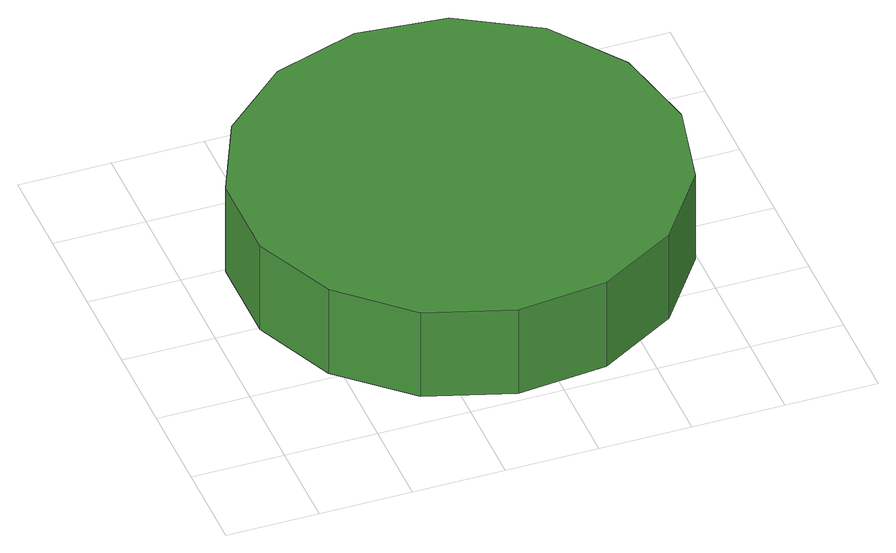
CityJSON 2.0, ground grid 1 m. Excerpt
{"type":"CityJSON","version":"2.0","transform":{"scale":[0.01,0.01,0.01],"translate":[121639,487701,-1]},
"CityObjects":{
"tree1":{"type":"SolitaryVegetationObject","attributes":{"function":"something"},"geometry":[{"type":"MultiSurface","lod":"1","boundaries":[[[0,1,2,3,4,5,6,7,8,9,10,11,12,13,14]],[[15,16,17,18,19,20,21,22,23,24,25,26,27,28,29]],[[0,29,28,1]],[[1,28,27,2]],[[2,27,26,3]],[[3,26,25,4]],[[4,25,24,5]],[[5,24,23,6]],[[6,23,22,7]],[[7,22,21,8]],[[8,21,20,9]],[[9,20,19,10]],[[10,19,18,11]],[[11,18,17,12]],[[12,17,16,13]],[[13,16,15,14]],[[14,15,29,0]]]}]}
},
"vertices":[
[518,247,196],[497,344,196],[439,424,196],[353,474,196],[255,484,196],[161,454,196],[87,387,196],[47,297,196],[47,198,196],[87,108,196],[161,41,196],[255,11,196],[353,21,196],[439,71,196],[497,151,196],[497,151,88],[439,71,88],[353,21,88],[255,11,88],[161,41,88],[87,108,88],[47,198,88],[47,297,88],[87,387,88],[161,454,88],[255,484,88],[353,474,88],[439,424,88],[497,344,88],[518,247,88]
]}
